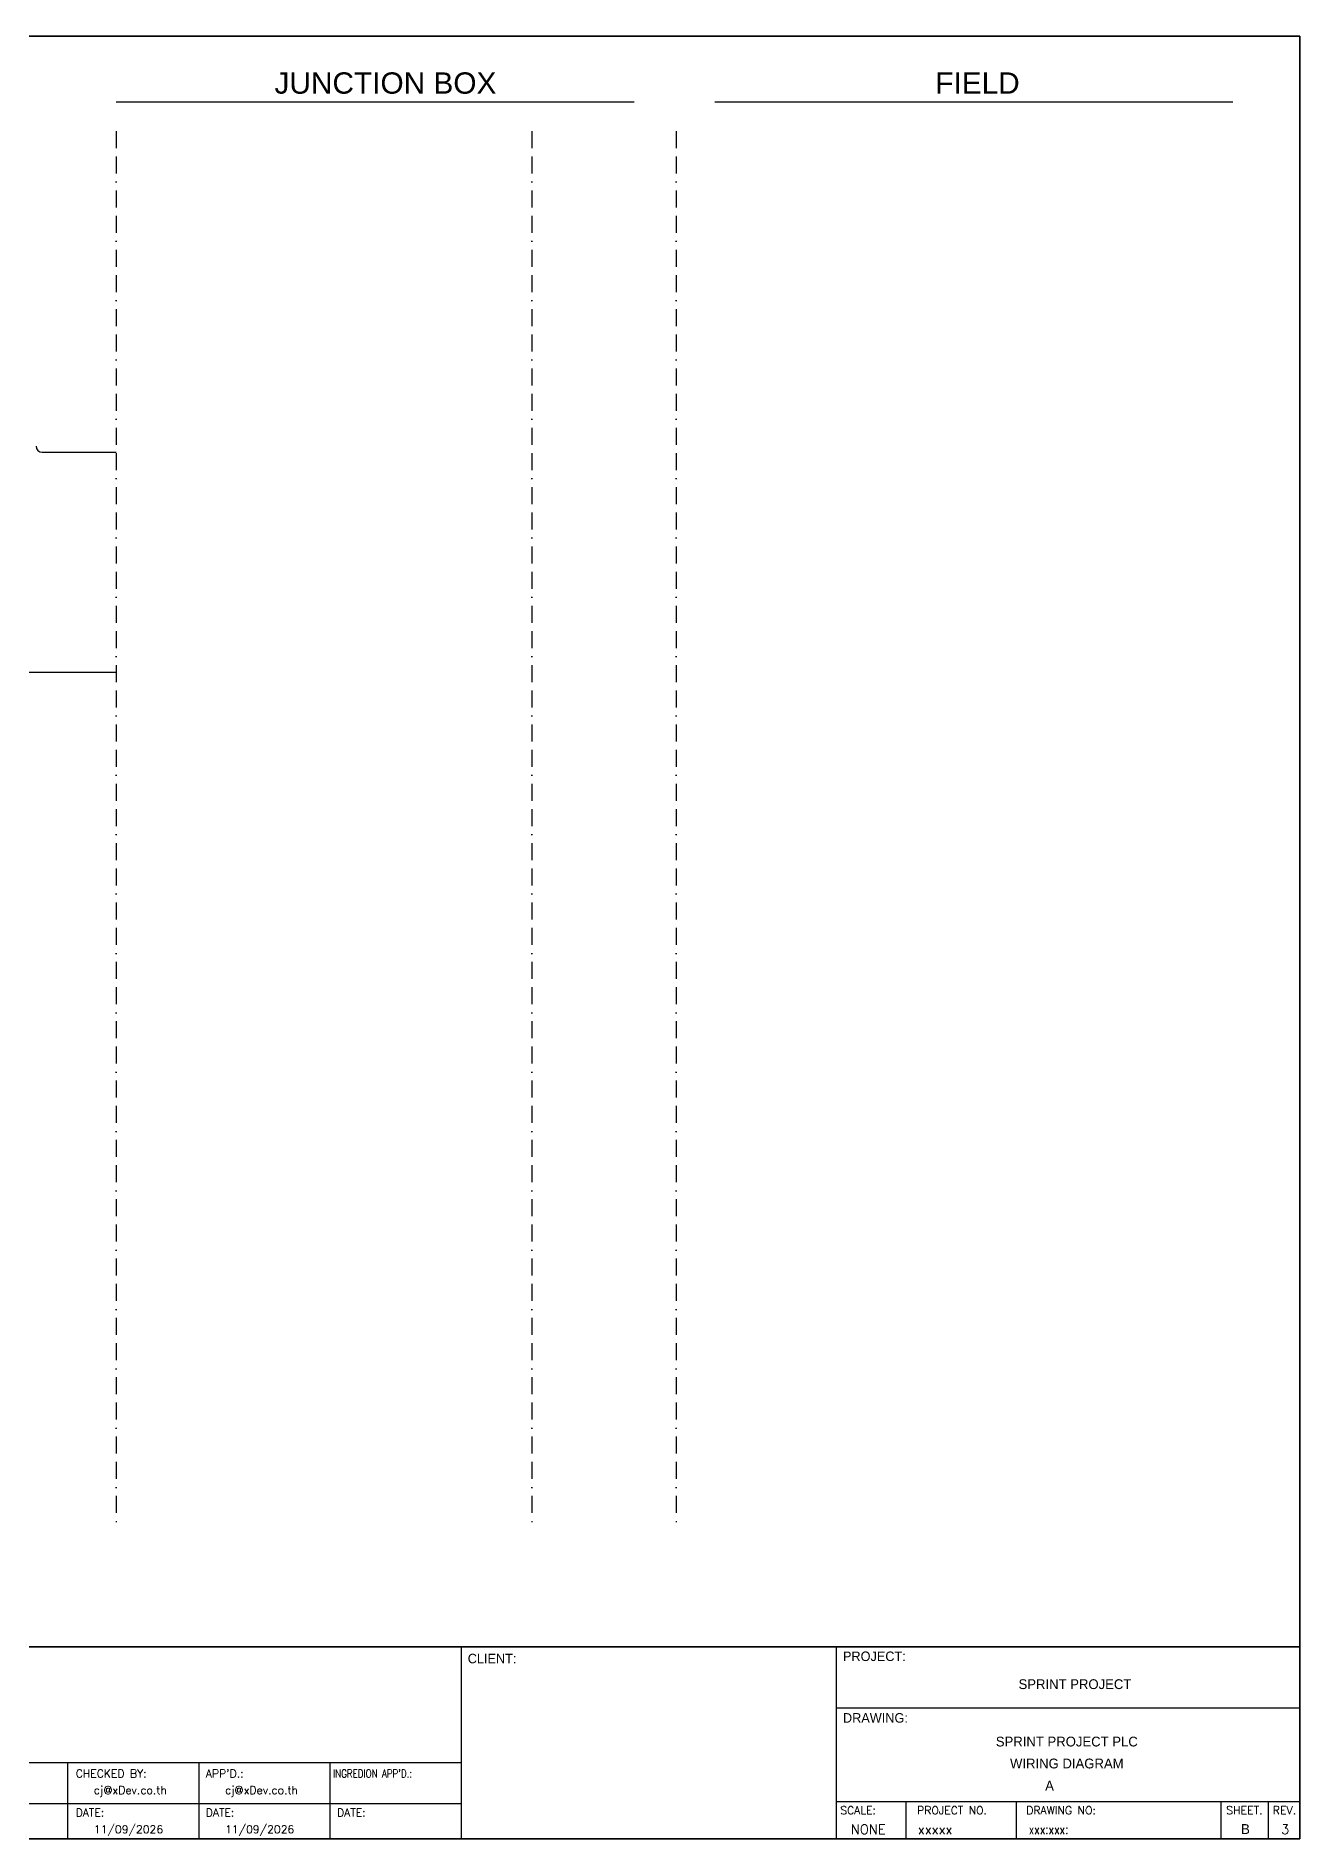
# Model space of a CAD drawing. Header units: millimetres. Extents: x 0 to 62600, y 0 to 14837.
# Drawn here: x 10385 to 12280, y 9013 to 11717 of the extents above; entities that cross this region are included whole.
import ezdxf
from ezdxf.enums import TextEntityAlignment as Align

# ---------------------------------------------------------------- set-up
doc = ezdxf.new("R2010")
doc.units = ezdxf.units.MM
doc.linetypes.add('BORDERX2', pattern=[88.9, 25.4, -12.7, 25.4, -12.7, 0, -12.7])
for name, color, linetype in [('GT_1', 9, 'Continuous'), ('HELPPOINT', 7, 'Continuous'), ('MEMBER', 7, 'Continuous'), ('x01001-FrameArea', 2, 'BORDERX2')]:
    doc.layers.add(name, color=color, linetype=linetype)
doc.layers.add('IE-WIRE', color=7, linetype='Continuous', lineweight=25)
doc.styles.add('HTX11', font='O8111901')
doc.styles.add('ROMANS', font='romans.shx', dxfattribs={"width": 0.85, "height": 25})
doc.styles.get("Standard").update_dxf_attribs({"font": 'arial.ttf'})

msp = doc.modelspace()

# ---------------------------------------------------------------- linework, layer by layer
for p, q in [((10504.8, 11618.3), (11281.5, 11618.3)), ((11402.6, 11618.3), (12179.3, 11618.3))]:
    msp.add_line(p, q)
at = {"color": 4}
for p, q in [((11688.9, 9068.7), (11688.9, 9012.6)), ((11854.2, 9068.7), (11854.2, 9012.6))]:
    msp.add_line(p, q, dxfattribs=at)
at = {"color": 4, "ltscale": 0.5}
for p, q in [((12161.3, 9068.7), (12161.3, 9012.6)), ((12161.3, 9068.7), (12161.3, 9012.6)), ((12232.5, 9068.7), (12232.5, 9012.6)), ((12232.5, 9068.7), (12232.5, 9012.6))]:
    msp.add_line(p, q, dxfattribs=at)
at = {"layer": 'GT_1', "color": 4}
for p, q in [((11022.4, 9012.6), (11022.4, 9300.8)), ((11584.7, 9012.6), (11584.7, 9300.8)), ((11584.7, 9012.6), (11584.7, 9300.8)), ((11584.7, 9012.6), (11584.7, 9300.8)), ((11022.4, 9127), (10235.4, 9127)), ((10432.2, 9012.6), (10432.2, 9127)), ((10628.9, 9012.6), (10628.9, 9127)), ((10825.7, 9012.6), (10825.7, 9127)), ((11022.4, 9065.5), (10235.4, 9065.5)), ((11584.7, 9068.7), (12279.9, 9068.7))]:
    msp.add_line(p, q, dxfattribs=at)
at = {"layer": 'HELPPOINT', "color": 4, "lineweight": 35}
for p, q in [((8386.6, 11716.9), (12279.9, 11716.9)), ((8386.6, 11716.9), (12279.9, 11716.9)), ((12279.9, 11716.9), (12279.9, 9012.6)), ((12279.9, 11716.9), (12279.9, 9012.6)), ((12279.9, 9012.6), (8386.6, 9012.6)), ((12279.9, 9012.6), (8386.6, 9012.6))]:
    msp.add_line(p, q, dxfattribs=at)
at = {"layer": 'HELPPOINT', "color": 4}
for p, q in [((11584.7, 9209.2), (12279.9, 9209.2)), ((11584.7, 9209.2), (12279.9, 9209.2)), ((11584.7, 9068.7), (12279.9, 9068.7))]:
    msp.add_line(p, q, dxfattribs=at)
at = {"layer": 'IE-WIRE', "color": 4}
for p, q in [((10393.5, 11092.5), (10504.8, 11092.5)), ((10360.4, 10762.7), (10504.8, 10762.7))]:
    msp.add_line(p, q, dxfattribs=at)
msp.add_arc((10393.5, 11101.5), 8.96, 180, 270, dxfattribs=at)
at = {"layer": 'MEMBER', "color": 4, "lineweight": 35}
msp.add_line((8386.6, 9300.8), (12279.9, 9300.8), dxfattribs=at)
msp.add_line((8386.6, 9300.8), (12279.9, 9300.8), dxfattribs=at)
at = {"layer": 'MEMBER', "color": 4}
for p, q in [((11584.7, 9209.2), (12279.9, 9209.2)), ((11584.7, 9209.2), (12279.9, 9209.2)), ((11584.7, 9068.7), (12279.9, 9068.7)), ((11584.7, 9068.7), (12279.9, 9068.7))]:
    msp.add_line(p, q, dxfattribs=at)
at = {"layer": 'x01001-FrameArea'}
for p, q in [((10504.8, 11574.2), (10504.8, 9487.7)), ((11127.9, 11574.2), (11127.9, 9487.7)), ((11344.6, 11574.2), (11344.6, 9487.7))]:
    msp.add_line(p, q, dxfattribs=at)

# ---------------------------------------------------------------- texts
at = {"color": 2}
for s, p in [('JUNCTION BOX', (10742.1, 11630.4)), ('FIELD', (11733, 11630.4))]:
    msp.add_text(s, height=32, dxfattribs=at).set_placement(p)
at = {"color": 4, "ltscale": 100, "style": 'HTX11'}
for s, p in [('SPRINT PROJECT', (11942.5, 9244.8)), ('SPRINT PROJECT PLC', (11930.3, 9158.7)), ('WIRING DIAGRAM', (11930.3, 9125.8))]:
    msp.add_text(s, height=14.693, dxfattribs=at).set_placement(p, align=Align.MIDDLE_CENTER)
at = {"style": 'HTX11'}
for tag, text, height, p in [('A', 'A', 14.8, (11904.4, 9092.5)), ('B', 'CHASSIS C2 SLOT 2', 14.821, (12198.2, 9027.5))]:
    msp.add_attdef(tag, text=text, height=height, dxfattribs=at).set_placement(p, align=Align.MIDDLE_CENTER)
at = {"layer": 'GT_1', "color": 4, "style": 'HTX11'}
for s, p in [('CLIENT:', (11031.9, 9276.1)), ('PROJECT:', (11594.6, 9279.5)), ('DRAWING:', (11594.6, 9187.1))]:
    msp.add_text(s, height=14.25, dxfattribs=at).set_placement(p)
at = {"layer": 'MEMBER', "color": 4, "ltscale": 0.8, "style": 'ROMANS'}
for s, height, p in [('CHECKED BY:', 11.875, (10443.9, 9104.8)), ("APP'D.:", 11.88, (10639.1, 9104.8)), ('cj@xDev.co.th', 11.875, (10471.2, 9079.9)), ('cj@xDev.co.th', 11.875, (10667.9, 9079.9)), ('SCALE:', 11.88, (11590.6, 9049.7)), ('PROJECT NO.', 11.875, (11705.8, 9049.7)), ('DRAWING NO:', 11.875, (11869.5, 9049.7)), ('SHEET.', 12, (12169.3, 9049.7)), ('REV.', 12, (12239.2, 9049.7)), ('DATE:', 11.88, (10443.9, 9046.2)), ('11/09/2026', 11.88, (10471.2, 9021.1)), ('DATE:', 11.88, (10639.1, 9046.2)), ('11/09/2026', 11.88, (10667.9, 9021.1)), ('DATE:', 11.88, (10835.9, 9046.2)), ('NONE', 14.23, (11606.6, 9020)), ('xxxxx', 14.23, (11707, 9020))]:
    msp.add_text(s, height=height, dxfattribs=at).set_placement(p)
at = {"layer": 'MEMBER', "color": 4, "ltscale": 0.8, "style": 'ROMANS', "width": 0.8}
for s, height, p in [("INGREDION APP'D.:", 11.875, (10829.9, 9104.8)), ('xxx:xxx:', 14.23, (11873.2, 9020))]:
    msp.add_text(s, height=height, dxfattribs=at).set_placement(p)
at = {"layer": 'MEMBER', "color": 4, "ltscale": 0.8, "style": 'ROMANS'}
msp.add_text('3', height=14.2, dxfattribs=at).set_placement((12257.8, 9020), align=Align.CENTER)

doc.saveas('drawing.dxf')
